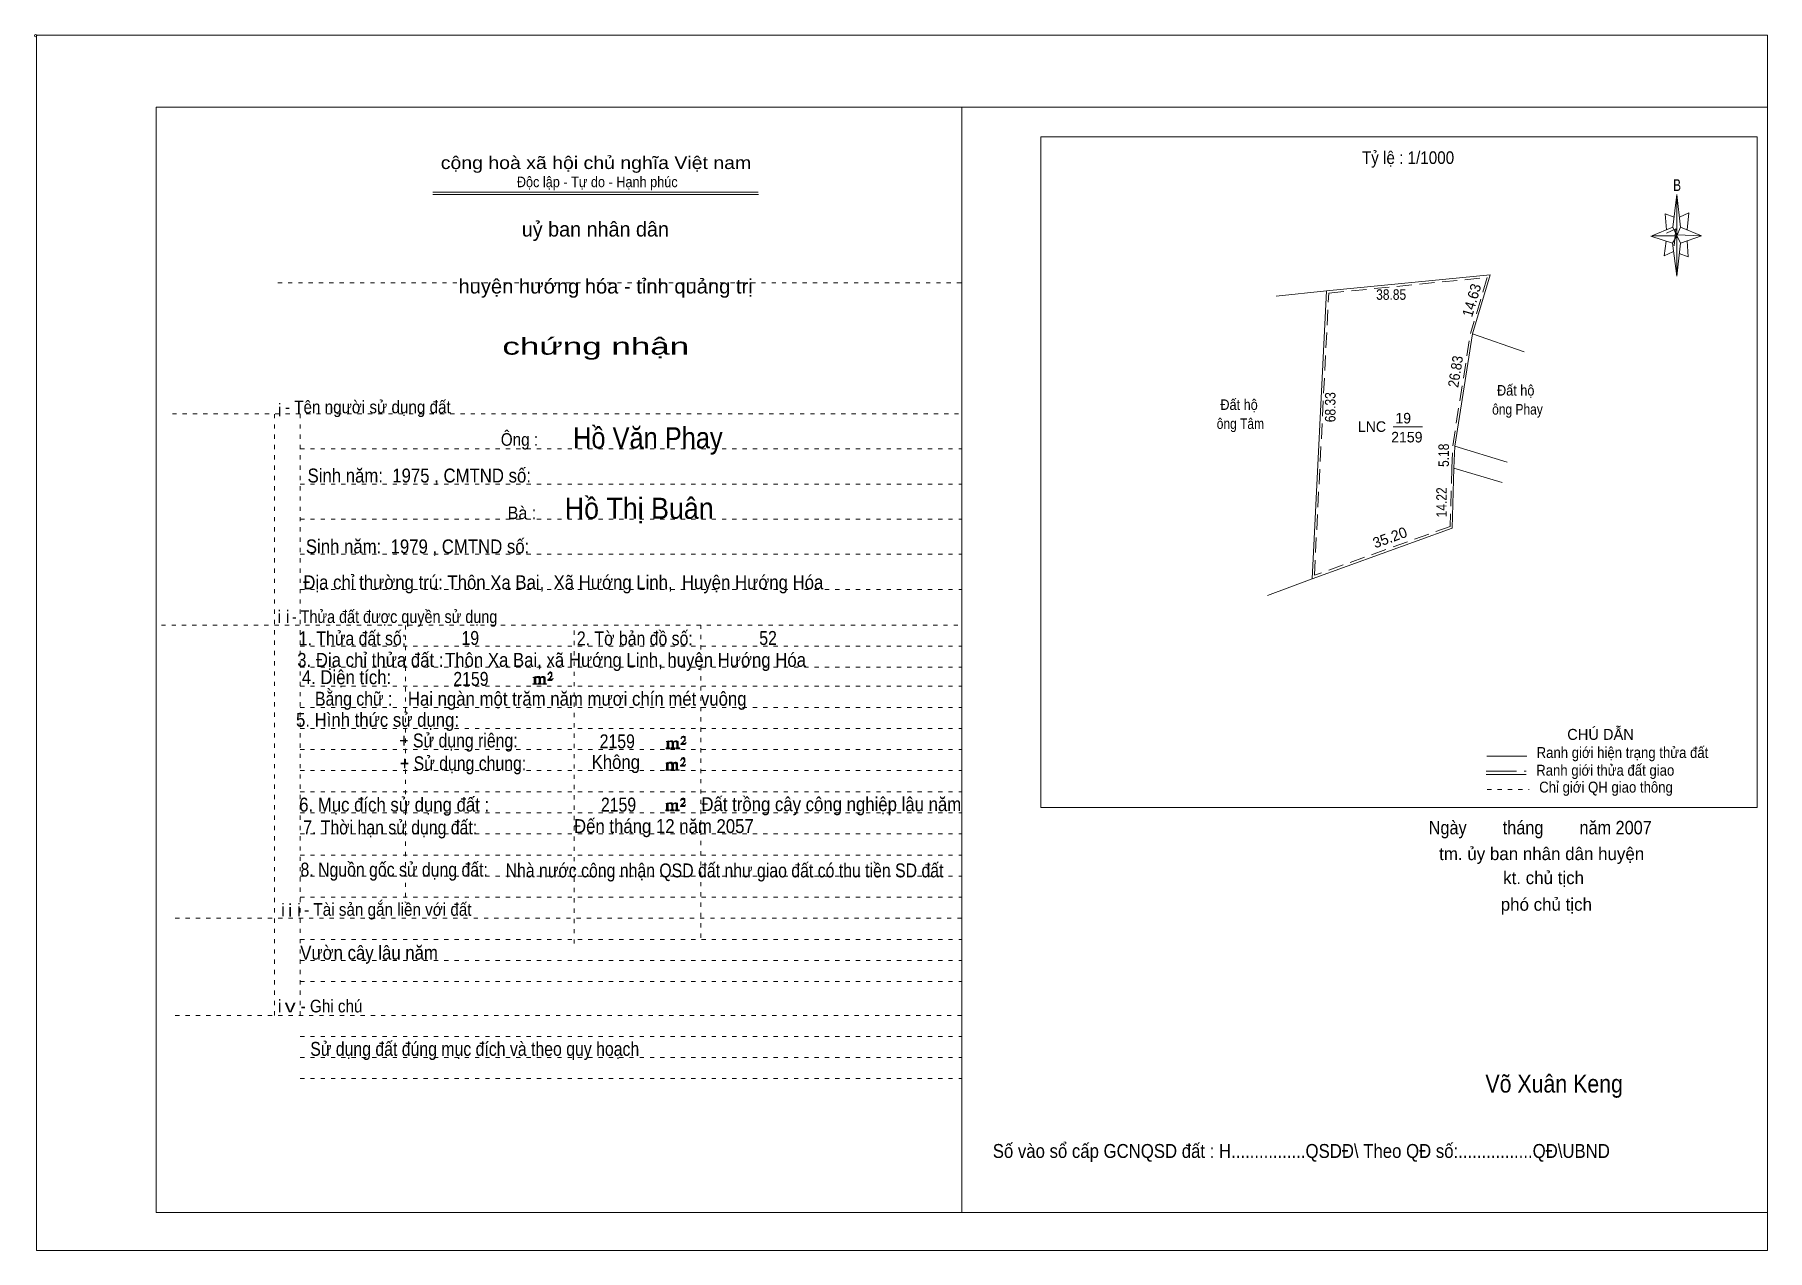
# Model space of a CAD drawing. Header units: centimetres. Extents: x -1.6 to 39.5, y -3.3 to 25.5.
import ezdxf
from ezdxf.enums import TextEntityAlignment as Align

# ---------------------------------------------------------------- set-up
doc = ezdxf.new("R2010")
doc.units = ezdxf.units.CM
doc.header["$LTSCALE"] = 0.12
for name, pattern in [('DOTTED', [1.5, 0.3, -1.2]), ('LONG_DASHED', [7.5, 6, -1.5]), ('MEDIUM_DASHED', [4.5, 3, -1.5])]:
    doc.linetypes.add(name, pattern=pattern)
for name, color, linetype, lineweight in [('1', 7, 'DOTTED', 13), ('10', 7, 'Continuous', 13), ('4', 7, 'Continuous', 13), ('5', 7, 'Continuous', 13), ('50', 7, 'Continuous', 13)]:
    doc.layers.add(name, color=color, linetype=linetype, lineweight=lineweight)

msp = doc.modelspace()

# ---------------------------------------------------------------- hatches: boundary and pattern name
at = {"layer": '50'}
for points in [[(10.27, 10.13), (10.27, 10.12), (10.27, 10.11), (10.25, 10.11), (10.24, 10.11), (10.24, 10.1), (10.33, 10.1), (10.33, 10.11), (10.32, 10.11), (10.31, 10.11), (10.31, 10.12), (10.31, 10.13), (10.31, 10.24), (10.31, 10.25), (10.32, 10.26), (10.34, 10.26), (10.35, 10.26), (10.36, 10.26), (10.37, 10.25), (10.39, 10.22), (10.39, 10.13), (10.37, 10.12), (10.37, 10.11), (10.36, 10.11), (10.35, 10.11), (10.35, 10.1), (10.44, 10.1), (10.44, 10.11), (10.43, 10.11), (10.42, 10.11), (10.42, 10.12), (10.42, 10.13), (10.42, 10.24), (10.44, 10.26), (10.45, 10.26), (10.46, 10.26), (10.49, 10.26), (10.49, 10.25), (10.5, 10.24), (10.5, 10.22), (10.5, 10.13), (10.5, 10.12), (10.49, 10.11), (10.49, 10.11), (10.47, 10.11), (10.47, 10.1), (10.56, 10.1), (10.56, 10.11), (10.55, 10.11), (10.54, 10.11), (10.53, 10.12), (10.53, 10.13), (10.53, 10.2), (10.53, 10.25), (10.53, 10.26), (10.52, 10.27), (10.5, 10.28), (10.47, 10.28), (10.46, 10.28), (10.44, 10.27), (10.41, 10.25), (10.41, 10.26), (10.4, 10.28), (10.39, 10.28), (10.37, 10.28), (10.35, 10.28), (10.34, 10.28), (10.32, 10.26), (10.31, 10.26), (10.31, 10.25), (10.31, 10.25), (10.31, 10.26), (10.31, 10.28), (10.24, 10.26), (10.24, 10.26), (10.25, 10.26), (10.27, 10.25), (10.27, 10.24), (10.27, 10.23)], [(10.69, 10.19), (10.72, 10.24), (10.72, 10.24), (10.71, 10.22), (10.69, 10.22), (10.68, 10.22), (10.63, 10.22), (10.66, 10.26), (10.67, 10.27), (10.69, 10.28), (10.69, 10.3), (10.69, 10.32), (10.69, 10.34), (10.69, 10.35), (10.69, 10.37), (10.68, 10.38), (10.67, 10.38), (10.66, 10.39), (10.65, 10.39), (10.63, 10.38), (10.63, 10.38), (10.62, 10.37), (10.61, 10.35), (10.59, 10.33), (10.61, 10.33), (10.61, 10.35), (10.62, 10.35), (10.63, 10.36), (10.65, 10.36), (10.66, 10.36), (10.67, 10.35), (10.68, 10.35), (10.68, 10.32), (10.68, 10.3), (10.66, 10.28), (10.66, 10.26), (10.65, 10.25), (10.59, 10.2), (10.59, 10.19)], [(13.42, 8.61), (13.42, 8.6), (13.42, 8.59), (13.41, 8.59), (13.4, 8.59), (13.4, 8.57), (13.48, 8.57), (13.48, 8.59), (13.47, 8.59), (13.46, 8.59), (13.46, 8.6), (13.46, 8.61), (13.46, 8.72), (13.46, 8.73), (13.47, 8.74), (13.5, 8.74), (13.51, 8.74), (13.52, 8.74), (13.53, 8.73), (13.54, 8.69), (13.54, 8.61), (13.53, 8.6), (13.53, 8.59), (13.52, 8.59), (13.51, 8.59), (13.51, 8.57), (13.6, 8.57), (13.6, 8.59), (13.58, 8.59), (13.57, 8.59), (13.57, 8.6), (13.57, 8.61), (13.57, 8.72), (13.6, 8.74), (13.61, 8.74), (13.62, 8.74), (13.64, 8.74), (13.64, 8.73), (13.65, 8.72), (13.65, 8.69), (13.65, 8.61), (13.65, 8.6), (13.64, 8.59), (13.64, 8.59), (13.63, 8.59), (13.63, 8.57), (13.72, 8.57), (13.72, 8.59), (13.7, 8.59), (13.69, 8.59), (13.68, 8.6), (13.68, 8.61), (13.68, 8.68), (13.68, 8.73), (13.68, 8.74), (13.67, 8.75), (13.65, 8.76), (13.63, 8.76), (13.62, 8.76), (13.6, 8.75), (13.56, 8.73), (13.56, 8.74), (13.55, 8.76), (13.54, 8.76), (13.53, 8.76), (13.51, 8.76), (13.5, 8.76), (13.47, 8.74), (13.46, 8.74), (13.46, 8.73), (13.46, 8.73), (13.46, 8.74), (13.46, 8.76), (13.4, 8.74), (13.4, 8.74), (13.41, 8.74), (13.42, 8.73), (13.42, 8.72), (13.42, 8.71)], [(13.85, 8.67), (13.87, 8.72), (13.87, 8.72), (13.86, 8.69), (13.85, 8.69), (13.84, 8.69), (13.78, 8.69), (13.82, 8.74), (13.83, 8.75), (13.85, 8.76), (13.85, 8.78), (13.85, 8.79), (13.85, 8.82), (13.85, 8.83), (13.85, 8.85), (13.84, 8.86), (13.83, 8.86), (13.82, 8.87), (13.8, 8.87), (13.78, 8.86), (13.78, 8.86), (13.77, 8.85), (13.76, 8.83), (13.75, 8.81), (13.76, 8.81), (13.76, 8.83), (13.77, 8.83), (13.78, 8.84), (13.8, 8.84), (13.82, 8.84), (13.83, 8.83), (13.84, 8.83), (13.84, 8.79), (13.84, 8.78), (13.82, 8.76), (13.82, 8.74), (13.8, 8.73), (13.75, 8.68), (13.75, 8.67)], [(13.41, 8.09), (13.41, 8.08), (13.41, 8.07), (13.4, 8.07), (13.39, 8.07), (13.39, 8.06), (13.48, 8.06), (13.48, 8.07), (13.47, 8.07), (13.45, 8.07), (13.45, 8.08), (13.45, 8.09), (13.45, 8.2), (13.45, 8.21), (13.47, 8.23), (13.49, 8.23), (13.5, 8.23), (13.51, 8.23), (13.52, 8.21), (13.53, 8.18), (13.53, 8.09), (13.52, 8.08), (13.52, 8.07), (13.51, 8.07), (13.5, 8.07), (13.5, 8.06), (13.59, 8.06), (13.59, 8.07), (13.58, 8.07), (13.57, 8.07), (13.57, 8.08), (13.57, 8.09), (13.57, 8.2), (13.59, 8.23), (13.6, 8.23), (13.61, 8.23), (13.63, 8.23), (13.63, 8.21), (13.64, 8.2), (13.64, 8.18), (13.64, 8.09), (13.64, 8.08), (13.63, 8.07), (13.63, 8.07), (13.62, 8.07), (13.62, 8.06), (13.71, 8.06), (13.71, 8.07), (13.7, 8.07), (13.69, 8.07), (13.67, 8.08), (13.67, 8.09), (13.67, 8.17), (13.67, 8.21), (13.67, 8.23), (13.66, 8.24), (13.64, 8.25), (13.62, 8.25), (13.61, 8.25), (13.59, 8.24), (13.55, 8.21), (13.55, 8.23), (13.54, 8.25), (13.53, 8.25), (13.52, 8.25), (13.5, 8.25), (13.49, 8.25), (13.47, 8.23), (13.45, 8.23), (13.45, 8.21), (13.45, 8.21), (13.45, 8.23), (13.45, 8.25), (13.39, 8.23), (13.39, 8.23), (13.4, 8.23), (13.41, 8.21), (13.41, 8.2), (13.41, 8.19)], [(13.84, 8.16), (13.86, 8.2), (13.86, 8.2), (13.85, 8.18), (13.84, 8.18), (13.83, 8.18), (13.77, 8.18), (13.81, 8.23), (13.82, 8.24), (13.84, 8.25), (13.84, 8.27), (13.84, 8.28), (13.84, 8.3), (13.84, 8.31), (13.84, 8.34), (13.83, 8.35), (13.82, 8.35), (13.81, 8.36), (13.8, 8.36), (13.77, 8.35), (13.77, 8.35), (13.76, 8.34), (13.75, 8.31), (13.74, 8.29), (13.75, 8.29), (13.75, 8.31), (13.76, 8.31), (13.77, 8.33), (13.8, 8.33), (13.81, 8.33), (13.82, 8.31), (13.83, 8.31), (13.83, 8.28), (13.83, 8.27), (13.81, 8.25), (13.81, 8.23), (13.8, 8.21), (13.74, 8.17), (13.74, 8.16)], [(13.84, 7.2), (13.86, 7.25), (13.86, 7.25), (13.85, 7.22), (13.84, 7.22), (13.83, 7.22), (13.77, 7.22), (13.81, 7.27), (13.82, 7.28), (13.84, 7.29), (13.84, 7.31), (13.84, 7.32), (13.84, 7.35), (13.84, 7.36), (13.84, 7.38), (13.83, 7.39), (13.82, 7.39), (13.81, 7.4), (13.79, 7.4), (13.77, 7.39), (13.77, 7.39), (13.76, 7.38), (13.75, 7.36), (13.74, 7.34), (13.75, 7.34), (13.75, 7.36), (13.76, 7.36), (13.77, 7.37), (13.79, 7.37), (13.81, 7.37), (13.82, 7.36), (13.83, 7.36), (13.83, 7.32), (13.83, 7.31), (13.81, 7.29), (13.81, 7.27), (13.79, 7.26), (13.74, 7.21), (13.74, 7.2)], [(13.41, 7.14), (13.41, 7.13), (13.41, 7.12), (13.4, 7.12), (13.39, 7.12), (13.39, 7.1), (13.47, 7.1), (13.47, 7.12), (13.46, 7.12), (13.45, 7.12), (13.45, 7.13), (13.45, 7.14), (13.45, 7.25), (13.45, 7.26), (13.46, 7.27), (13.49, 7.27), (13.5, 7.27), (13.51, 7.27), (13.52, 7.26), (13.53, 7.22), (13.53, 7.14), (13.52, 7.13), (13.52, 7.12), (13.51, 7.12), (13.5, 7.12), (13.5, 7.1), (13.59, 7.1), (13.59, 7.12), (13.57, 7.12), (13.56, 7.12), (13.56, 7.13), (13.56, 7.14), (13.56, 7.25), (13.59, 7.27), (13.6, 7.27), (13.61, 7.27), (13.63, 7.27), (13.63, 7.26), (13.64, 7.25), (13.64, 7.22), (13.64, 7.14), (13.64, 7.13), (13.63, 7.12), (13.63, 7.12), (13.62, 7.12), (13.62, 7.1), (13.71, 7.1), (13.71, 7.12), (13.69, 7.12), (13.68, 7.12), (13.67, 7.13), (13.67, 7.14), (13.67, 7.21), (13.67, 7.26), (13.67, 7.27), (13.66, 7.28), (13.64, 7.29), (13.62, 7.29), (13.61, 7.29), (13.59, 7.28), (13.55, 7.26), (13.55, 7.27), (13.54, 7.29), (13.53, 7.29), (13.52, 7.29), (13.5, 7.29), (13.49, 7.29), (13.46, 7.27), (13.45, 7.27), (13.45, 7.26), (13.45, 7.26), (13.45, 7.27), (13.45, 7.29), (13.39, 7.27), (13.39, 7.27), (13.4, 7.27), (13.41, 7.26), (13.41, 7.25), (13.41, 7.24)]]:
    msp.add_hatch(color=256, dxfattribs=at).paths.add_polyline_path(points)

# ---------------------------------------------------------------- linework, layer by layer
at = {"layer": '1', "linetype": 'Continuous'}
for p, q in [((1.31, -2.42), (1.31, 23.78)), ((1.31, 23.78), (39.51, 23.78)), ((20.41, -2.42), (20.41, 23.78)), ((39.51, -2.42), (39.51, 23.78)), ((7.87, 21.76), (15.58, 21.76)), ((7.87, 21.71), (15.59, 21.71)), ((37.26, 20.55), (36.75, 20.72)), ((1.31, -2.42), (39.51, -2.42))]:
    msp.add_line(p, q, dxfattribs=at)
at = {"layer": '1'}
for p, q in [((4.19, 19.61), (20.41, 19.61)), ((1.69, 16.51), (20.41, 16.51)), ((4.11, 2.25), (4.11, 16.51)), ((4.72, 2.25), (4.72, 16.51)), ((4.72, 15.68), (20.41, 15.68)), ((4.72, 14.84), (20.41, 14.84)), ((4.72, 14.01), (20.41, 14.01)), ((4.72, 13.18), (20.41, 13.18)), ((4.72, 12.34), (20.41, 12.34)), ((1.43, 11.5), (20.41, 11.5)), ((7.22, 5.05), (7.22, 11.5)), ((11.22, 3.95), (11.22, 11.5)), ((14.22, 4.09), (14.22, 11.5)), ((4.72, 11), (20.41, 11)), ((4.72, 10.5), (20.41, 10.5)), ((4.72, 10.05), (20.41, 10.05)), ((4.72, 9.55), (20.41, 9.55)), ((4.72, 9.05), (20.41, 9.05)), ((4.72, 8.55), (20.41, 8.55)), ((4.72, 8.05), (20.41, 8.05)), ((4.72, 7.55), (20.41, 7.55)), ((4.72, 7.05), (20.41, 7.05)), ((4.72, 6.55), (20.41, 6.55)), ((4.72, 6.05), (20.41, 6.05)), ((4.72, 5.55), (20.41, 5.55)), ((4.72, 5.05), (20.41, 5.05)), ((1.76, 4.55), (20.41, 4.55)), ((4.72, 4.05), (20.41, 4.05)), ((4.72, 3.55), (20.41, 3.55)), ((4.72, 3.05), (20.41, 3.05)), ((1.76, 2.25), (20.41, 2.25)), ((4.72, 1.75), (20.41, 1.75)), ((4.72, 1.25), (20.41, 1.25)), ((4.72, 0.75), (20.41, 0.75))]:
    msp.add_line(p, q, dxfattribs=at)
at = {"layer": '1', "linetype": 'Continuous'}
msp.add_lwpolyline([(-1.53, -3.32), (39.51, -3.32), (39.51, 25.48), (-1.53, 25.48)], close=True, dxfattribs=at)
msp.add_lwpolyline([(37.27, 20.35), (37.06, 20.25), (37.11, 20.6)], dxfattribs=at)
at = {"layer": '10'}
for p, q in [((27.86, 19.3), (29.06, 19.42)), ((28.72, 12.6), (29.06, 19.42)), ((32.1, 15.74), (32.52, 18.4)), ((32.52, 18.4), (33.74, 17.98)), ((30.64, 16.2), (31.33, 16.2)), ((32.08, 15.22), (32.1, 15.74)), ((33.34, 15.36), (32.1, 15.74)), ((33.22, 14.88), (32.08, 15.22)), ((28.72, 12.6), (27.66, 12.2))]:
    msp.add_line(p, q, dxfattribs=at)
at = {"layer": '10', "linetype": 'MEDIUM_DASHED'}
for p, q in [((28.77, 12.68), (29.11, 19.37)), ((32.05, 15.75), (32.47, 18.41)), ((32.03, 15.22), (32.05, 15.74))]:
    msp.add_line(p, q, dxfattribs=at)
at = {"layer": '10'}
for points in [[(29.06, 19.42), (32.94, 19.8), (32.52, 18.4)], [(32.08, 15.22), (32.04, 13.8), (28.72, 12.6)]]:
    msp.add_lwpolyline(points, dxfattribs=at)
at = {"layer": '10', "linetype": 'MEDIUM_DASHED'}
for points in [[(29.11, 19.37), (32.87, 19.74), (32.47, 18.41)], [(32.03, 15.22), (31.99, 13.84), (28.77, 12.68)]]:
    msp.add_lwpolyline(points, dxfattribs=at)
at = {"layer": '4'}
for p, q in [((32.86, 8.39), (33.81, 8.39)), ((32.84, 7.96), (33.79, 7.96))]:
    msp.add_line(p, q, dxfattribs=at)
at = {"layer": '4', "linetype": 'LONG_DASHED'}
msp.add_line((32.84, 8.04), (33.79, 8.04), dxfattribs=at)
at = {"layer": '4', "linetype": 'DOTTED'}
msp.add_line((32.87, 7.6), (33.86, 7.6), dxfattribs=at)
at = {"layer": '4'}
msp.add_lwpolyline([(22.28, 23.07), (39.27, 23.07), (39.27, 7.18), (22.28, 7.18)], close=True, dxfattribs=at)
msp.add_circle((-1.55, 25.47), 0.025, dxfattribs=at)
at = {"layer": '5'}
for p, q in [((37.27, 20.93), (37.36, 21.71)), ((37.45, 20.55), (37.36, 19.77)), ((37.45, 20.93), (37.95, 20.73)), ((37.61, 20.61), (37.63, 20.23)), ((37.63, 20.23), (37.42, 20.31))]:
    msp.add_line(p, q, dxfattribs=at)
for points in [[(37.36, 21.71), (37.45, 20.93), (37.36, 20.73)], [(37.36, 20.73), (36.77, 20.73), (37.27, 20.93), (37.45, 20.55), (37.95, 20.73), (37.36, 20.75)], [(37.36, 20.73), (37.36, 19.77), (37.26, 20.55)]]:
    msp.add_lwpolyline(points, close=True, dxfattribs=at)
for points in [[(37.3, 21.17), (37.09, 21.25), (37.12, 20.87)], [(37.43, 21.17), (37.65, 21.27), (37.61, 20.87)], [(37.36, 20.73), (37.27, 20.93), (36.77, 20.73)], [(37.12, 20.79), (37.34, 20.89), (37.3, 20.49)], [(37.36, 20.73), (37.45, 20.55), (37.95, 20.73)]]:
    msp.add_lwpolyline(points, dxfattribs=at)
at = {"layer": '50'}
for points in [[(10.27, 10.13), (10.27, 10.12), (10.27, 10.11), (10.25, 10.11), (10.24, 10.11), (10.24, 10.1), (10.33, 10.1), (10.33, 10.11), (10.32, 10.11), (10.31, 10.11), (10.31, 10.12), (10.31, 10.13), (10.31, 10.24), (10.31, 10.25), (10.32, 10.26), (10.34, 10.26), (10.35, 10.26), (10.36, 10.26), (10.37, 10.25), (10.39, 10.22), (10.39, 10.13), (10.37, 10.12), (10.37, 10.11), (10.36, 10.11), (10.35, 10.11), (10.35, 10.1), (10.44, 10.1), (10.44, 10.11), (10.43, 10.11), (10.42, 10.11), (10.42, 10.12), (10.42, 10.13), (10.42, 10.24), (10.44, 10.26), (10.45, 10.26), (10.46, 10.26), (10.49, 10.26), (10.49, 10.25), (10.5, 10.24), (10.5, 10.22), (10.5, 10.13), (10.5, 10.12), (10.49, 10.11), (10.49, 10.11), (10.47, 10.11), (10.47, 10.1), (10.56, 10.1), (10.56, 10.11), (10.55, 10.11), (10.54, 10.11), (10.53, 10.12), (10.53, 10.13), (10.53, 10.2), (10.53, 10.25), (10.53, 10.26), (10.52, 10.27), (10.5, 10.28), (10.47, 10.28), (10.46, 10.28), (10.44, 10.27), (10.41, 10.25), (10.41, 10.26), (10.4, 10.28), (10.39, 10.28), (10.37, 10.28), (10.35, 10.28), (10.34, 10.28), (10.32, 10.26), (10.31, 10.26), (10.31, 10.25), (10.31, 10.25), (10.31, 10.26), (10.31, 10.28), (10.24, 10.26), (10.24, 10.26), (10.25, 10.26), (10.27, 10.25), (10.27, 10.24), (10.27, 10.23)], [(10.69, 10.19), (10.72, 10.24), (10.72, 10.24), (10.71, 10.22), (10.69, 10.22), (10.68, 10.22), (10.63, 10.22), (10.66, 10.26), (10.67, 10.27), (10.69, 10.28), (10.69, 10.3), (10.69, 10.32), (10.69, 10.34), (10.69, 10.35), (10.69, 10.37), (10.68, 10.38), (10.67, 10.38), (10.66, 10.39), (10.65, 10.39), (10.63, 10.38), (10.63, 10.38), (10.62, 10.37), (10.61, 10.35), (10.59, 10.33), (10.61, 10.33), (10.61, 10.35), (10.62, 10.35), (10.63, 10.36), (10.65, 10.36), (10.66, 10.36), (10.67, 10.35), (10.68, 10.35), (10.68, 10.32), (10.68, 10.3), (10.66, 10.28), (10.66, 10.26), (10.65, 10.25), (10.59, 10.2), (10.59, 10.19)], [(13.42, 8.61), (13.42, 8.6), (13.42, 8.59), (13.41, 8.59), (13.4, 8.59), (13.4, 8.57), (13.48, 8.57), (13.48, 8.59), (13.47, 8.59), (13.46, 8.59), (13.46, 8.6), (13.46, 8.61), (13.46, 8.72), (13.46, 8.73), (13.47, 8.74), (13.5, 8.74), (13.51, 8.74), (13.52, 8.74), (13.53, 8.73), (13.54, 8.69), (13.54, 8.61), (13.53, 8.6), (13.53, 8.59), (13.52, 8.59), (13.51, 8.59), (13.51, 8.57), (13.6, 8.57), (13.6, 8.59), (13.58, 8.59), (13.57, 8.59), (13.57, 8.6), (13.57, 8.61), (13.57, 8.72), (13.6, 8.74), (13.61, 8.74), (13.62, 8.74), (13.64, 8.74), (13.64, 8.73), (13.65, 8.72), (13.65, 8.69), (13.65, 8.61), (13.65, 8.6), (13.64, 8.59), (13.64, 8.59), (13.63, 8.59), (13.63, 8.57), (13.72, 8.57), (13.72, 8.59), (13.7, 8.59), (13.69, 8.59), (13.68, 8.6), (13.68, 8.61), (13.68, 8.68), (13.68, 8.73), (13.68, 8.74), (13.67, 8.75), (13.65, 8.76), (13.63, 8.76), (13.62, 8.76), (13.6, 8.75), (13.56, 8.73), (13.56, 8.74), (13.55, 8.76), (13.54, 8.76), (13.53, 8.76), (13.51, 8.76), (13.5, 8.76), (13.47, 8.74), (13.46, 8.74), (13.46, 8.73), (13.46, 8.73), (13.46, 8.74), (13.46, 8.76), (13.4, 8.74), (13.4, 8.74), (13.41, 8.74), (13.42, 8.73), (13.42, 8.72), (13.42, 8.71)], [(13.85, 8.67), (13.87, 8.72), (13.87, 8.72), (13.86, 8.69), (13.85, 8.69), (13.84, 8.69), (13.78, 8.69), (13.82, 8.74), (13.83, 8.75), (13.85, 8.76), (13.85, 8.78), (13.85, 8.79), (13.85, 8.82), (13.85, 8.83), (13.85, 8.85), (13.84, 8.86), (13.83, 8.86), (13.82, 8.87), (13.8, 8.87), (13.78, 8.86), (13.78, 8.86), (13.77, 8.85), (13.76, 8.83), (13.75, 8.81), (13.76, 8.81), (13.76, 8.83), (13.77, 8.83), (13.78, 8.84), (13.8, 8.84), (13.82, 8.84), (13.83, 8.83), (13.84, 8.83), (13.84, 8.79), (13.84, 8.78), (13.82, 8.76), (13.82, 8.74), (13.8, 8.73), (13.75, 8.68), (13.75, 8.67)], [(13.41, 8.09), (13.41, 8.08), (13.41, 8.07), (13.4, 8.07), (13.39, 8.07), (13.39, 8.06), (13.48, 8.06), (13.48, 8.07), (13.47, 8.07), (13.45, 8.07), (13.45, 8.08), (13.45, 8.09), (13.45, 8.2), (13.45, 8.21), (13.47, 8.23), (13.49, 8.23), (13.5, 8.23), (13.51, 8.23), (13.52, 8.21), (13.53, 8.18), (13.53, 8.09), (13.52, 8.08), (13.52, 8.07), (13.51, 8.07), (13.5, 8.07), (13.5, 8.06), (13.59, 8.06), (13.59, 8.07), (13.58, 8.07), (13.57, 8.07), (13.57, 8.08), (13.57, 8.09), (13.57, 8.2), (13.59, 8.23), (13.6, 8.23), (13.61, 8.23), (13.63, 8.23), (13.63, 8.21), (13.64, 8.2), (13.64, 8.18), (13.64, 8.09), (13.64, 8.08), (13.63, 8.07), (13.63, 8.07), (13.62, 8.07), (13.62, 8.06), (13.71, 8.06), (13.71, 8.07), (13.7, 8.07), (13.69, 8.07), (13.67, 8.08), (13.67, 8.09), (13.67, 8.17), (13.67, 8.21), (13.67, 8.23), (13.66, 8.24), (13.64, 8.25), (13.62, 8.25), (13.61, 8.25), (13.59, 8.24), (13.55, 8.21), (13.55, 8.23), (13.54, 8.25), (13.53, 8.25), (13.52, 8.25), (13.5, 8.25), (13.49, 8.25), (13.47, 8.23), (13.45, 8.23), (13.45, 8.21), (13.45, 8.21), (13.45, 8.23), (13.45, 8.25), (13.39, 8.23), (13.39, 8.23), (13.4, 8.23), (13.41, 8.21), (13.41, 8.2), (13.41, 8.19)], [(13.84, 8.16), (13.86, 8.2), (13.86, 8.2), (13.85, 8.18), (13.84, 8.18), (13.83, 8.18), (13.77, 8.18), (13.81, 8.23), (13.82, 8.24), (13.84, 8.25), (13.84, 8.27), (13.84, 8.28), (13.84, 8.3), (13.84, 8.31), (13.84, 8.34), (13.83, 8.35), (13.82, 8.35), (13.81, 8.36), (13.8, 8.36), (13.77, 8.35), (13.77, 8.35), (13.76, 8.34), (13.75, 8.31), (13.74, 8.29), (13.75, 8.29), (13.75, 8.31), (13.76, 8.31), (13.77, 8.33), (13.8, 8.33), (13.81, 8.33), (13.82, 8.31), (13.83, 8.31), (13.83, 8.28), (13.83, 8.27), (13.81, 8.25), (13.81, 8.23), (13.8, 8.21), (13.74, 8.17), (13.74, 8.16)], [(13.84, 7.2), (13.86, 7.25), (13.86, 7.25), (13.85, 7.22), (13.84, 7.22), (13.83, 7.22), (13.77, 7.22), (13.81, 7.27), (13.82, 7.28), (13.84, 7.29), (13.84, 7.31), (13.84, 7.32), (13.84, 7.35), (13.84, 7.36), (13.84, 7.38), (13.83, 7.39), (13.82, 7.39), (13.81, 7.4), (13.79, 7.4), (13.77, 7.39), (13.77, 7.39), (13.76, 7.38), (13.75, 7.36), (13.74, 7.34), (13.75, 7.34), (13.75, 7.36), (13.76, 7.36), (13.77, 7.37), (13.79, 7.37), (13.81, 7.37), (13.82, 7.36), (13.83, 7.36), (13.83, 7.32), (13.83, 7.31), (13.81, 7.29), (13.81, 7.27), (13.79, 7.26), (13.74, 7.21), (13.74, 7.2)], [(13.41, 7.14), (13.41, 7.13), (13.41, 7.12), (13.4, 7.12), (13.39, 7.12), (13.39, 7.1), (13.47, 7.1), (13.47, 7.12), (13.46, 7.12), (13.45, 7.12), (13.45, 7.13), (13.45, 7.14), (13.45, 7.25), (13.45, 7.26), (13.46, 7.27), (13.49, 7.27), (13.5, 7.27), (13.51, 7.27), (13.52, 7.26), (13.53, 7.22), (13.53, 7.14), (13.52, 7.13), (13.52, 7.12), (13.51, 7.12), (13.5, 7.12), (13.5, 7.1), (13.59, 7.1), (13.59, 7.12), (13.57, 7.12), (13.56, 7.12), (13.56, 7.13), (13.56, 7.14), (13.56, 7.25), (13.59, 7.27), (13.6, 7.27), (13.61, 7.27), (13.63, 7.27), (13.63, 7.26), (13.64, 7.25), (13.64, 7.22), (13.64, 7.14), (13.64, 7.13), (13.63, 7.12), (13.63, 7.12), (13.62, 7.12), (13.62, 7.1), (13.71, 7.1), (13.71, 7.12), (13.69, 7.12), (13.68, 7.12), (13.67, 7.13), (13.67, 7.14), (13.67, 7.21), (13.67, 7.26), (13.67, 7.27), (13.66, 7.28), (13.64, 7.29), (13.62, 7.29), (13.61, 7.29), (13.59, 7.28), (13.55, 7.26), (13.55, 7.27), (13.54, 7.29), (13.53, 7.29), (13.52, 7.29), (13.5, 7.29), (13.49, 7.29), (13.46, 7.27), (13.45, 7.27), (13.45, 7.26), (13.45, 7.26), (13.45, 7.27), (13.45, 7.29), (13.39, 7.27), (13.39, 7.27), (13.4, 7.27), (13.41, 7.26), (13.41, 7.25), (13.41, 7.24)]]:
    msp.add_lwpolyline(points, close=True, dxfattribs=at)

# ---------------------------------------------------------------- texts
at = {"layer": '1'}
for s, height, width, p in [('cộng hoà xã hội chủ nghĩa Việt nam', 0.3, 1.15, (11.735, 22.31)), ('Độc lập - Tự do - Hạnh phúc', 0.25, 0.9, (11.765, 21.88)), ('chứng nhận', 0.4, 1.55, (11.73, 17.91)), ('- Tên người sử dụng đất', 0.3, 0.9, (6.325, 16.52)), ('- Thửa đất được quyền sử dụng', 0.3, 0.85, (6.96, 11.55)), ('- Tài sản gắn liền với đất ', 0.3, 0.9, (6.85, 4.61)), ('v', 0.3, 1.3, (4.485, 2.32)), ('- Ghi chú', 0.3, 0.9, (5.465, 2.32))]:
    msp.add_text(s, height=height, dxfattribs=dict(at, width=width)).set_placement(p, align=Align.CENTER)
for s, height, p in [('uỷ ban nhân dân', 0.35, (11.72, 20.71)), ('i', 0.3, (4.235, 16.45)), ('i', 0.3, (4.225, 11.55)), ('i', 0.3, (4.425, 11.55)), ('i', 0.3, (4.315, 4.6)), ('i', 0.3, (4.485, 4.59)), ('i', 0.3, (4.695, 4.6)), ('i', 0.3, (4.235, 2.32))]:
    msp.add_text(s, height=height, dxfattribs=at).set_placement(p, align=Align.CENTER)
at = {"layer": '10'}
for s, height, width, p in [('Tỷ lệ : 1/1000', 0.3, 0.9, (30.99, 22.43)), ('38.85', 0.25, 0.85, (30.59, 19.21)), ('Đất hộ ', 0.25, 0.9, (27.025, 16.6)), ('Đất hộ ', 0.25, 0.9, (33.585, 16.94)), ('ông Phay', 0.25, 0.85, (33.585, 16.49)), ('Hồ Văn Phay', 0.5, 0.9, (12.965, 15.69)), ('ông Tâm', 0.25, 0.85, (27.015, 16.15)), ('Hồ Thị Buân', 0.5, 0.95, (12.76, 14.02)), ('Võ Xuân Keng', 0.42, 0.9, (34.455, 0.42))]:
    msp.add_text(s, height=height, dxfattribs=dict(at, width=width)).set_placement(p, align=Align.CENTER)
for s, rotation, width, p in [('14.63', 73.807, 0.95, (32.619, 19.165)), ('26.83', 80.927, 0.9, (32.239, 17.49)), ('68.33', 90, 0.85, (29.27, 16.665)), ('5.18', 90, 0.85, (31.96, 15.525)), ('14.22', 90, 0.85, (31.91, 14.41))]:
    msp.add_text(s, height=0.25, rotation=rotation, dxfattribs=dict(at, width=width)).set_placement(p, align=Align.CENTER)
for s, p in [('19', (30.69, 16.28)), ('2159', (30.59, 15.83))]:
    msp.add_text(s, height=0.25, dxfattribs=at).set_placement(p)
msp.add_text('LNC', height=0.25, dxfattribs=at).set_placement((30.47, 16.08), align=Align.RIGHT)
msp.add_text('35.20', height=0.25, rotation=19.984, dxfattribs=at).set_placement((30.602, 13.459), align=Align.CENTER)
at = {"layer": '4'}
msp.add_text('CHÚ DẪN', height=0.2591, dxfattribs=at).set_placement((35.555, 8.78), align=Align.CENTER)
at = {"layer": '4', "width": 0.9}
for s, p in [('Ranh giới hiện trạng thửa đất', (36.075, 8.35)), ('Ranh giới thửa đất giao ', (35.71, 7.93)), ('Chỉ giới QH giao thông', (35.685, 7.53))]:
    msp.add_text(s, height=0.2591, dxfattribs=at).set_placement(p, align=Align.CENTER)
at = {"layer": '5', "width": 0.75}
msp.add_text('B', height=0.276, dxfattribs=at).set_placement((37.37, 21.79), align=Align.CENTER)
at = {"layer": '50'}
for s, height, width, p in [('  huyện hướng hóa - tỉnh quảng trị', 0.34, 1.05, (11.83, 19.36)), ('Ông :', 0.3, 0.9, (9.92, 15.75)), ('Sinh năm:  1975 , CMTND số:  ', 0.33, 0.9, (7.655, 14.88)), ('Bà :', 0.3, 0.95, (9.98, 14.01)), ('Sinh năm:  1979 , CMTND số:  ', 0.33, 0.9, (7.615, 13.2)), ('Địa chỉ thường trú: Thôn Xa Bai,  Xã Hướng Linh,  Huyện Hướng Hóa', 0.33, 0.9, (10.96, 12.35)), ('1. Thửa đất số:  ', 0.33, 0.85, (6.065, 11.02)), ('19', 0.33, 0.85, (8.755, 11.03)), ('2. Tờ bản đồ số:  ', 0.33, 0.85, (12.76, 11.02)), ('52', 0.33, 0.85, (15.815, 11.03)), ('3. Địa chỉ thửa đất : ', 0.33, 0.9, (6.44, 10.51)), ('Thôn Xa Bai, xã Hướng Linh, huyện Hướng Hóa', 0.33, 0.9, (12.435, 10.51)), ('4. Diện tích: ', 0.33, 0.9, (5.875, 10.1)), ('2159', 0.33, 0.85, (8.77, 10.06)), ('Bằng chữ :', 0.33, 0.85, (5.99, 9.59)), ('Hai ngàn một trăm năm mươi chín mét vuông', 0.33, 0.9, (11.29, 9.59)), ('5. Hình thức sử dụng:', 0.33, 0.9, (6.555, 9.09)), ('+ Sử dụng riêng:', 0.33, 0.85, (8.475, 8.6)), ('2159', 0.33, 0.85, (12.24, 8.58)), ('+ Sử dụng chung:', 0.33, 0.85, (8.585, 8.06)), ('Không', 0.33, 0.9, (12.205, 8.09)), ('6. Mục đích sử dụng đất :', 0.33, 0.9, (6.95, 7.08)), ('2159', 0.33, 0.85, (12.27, 7.08)), ('Đất trồng cây công nghiệp lâu năm', 0.33, 0.9, (17.315, 7.09)), ('7. Thời hạn sử dụng đất:', 0.33, 0.85, (6.855, 6.54)), ('Đến tháng 12 năm 2057', 0.33, 0.9, (13.345, 6.57)), ('Ngày        tháng        năm 2007', 0.32, 0.9, (34.125, 6.54)), ('8. Nguồn gốc sử dụng đất:', 0.33, 0.85, (6.95, 5.54)), ('Nhà nước công nhận QSD đất như giao đất có thu tiền SD đất ', 0.33, 0.85, (14.835, 5.52)), ('Vườn cây lâu năm', 0.33, 0.9, (6.355, 3.57)), ('Sử dụng đất đúng mục đích và theo quy hoạch', 0.33, 0.85, (8.86, 1.29)), ('Số vào sổ cấp GCNQSD đất : H................QSDĐ\\ Theo QĐ số:................QĐ\\UBND', 0.33, 0.9, (28.46, -1.13))]:
    msp.add_text(s, height=height, dxfattribs=dict(at, width=width)).set_placement(p, align=Align.CENTER)
for s, p in [('tm. ủy ban nhân dân huyện ', (34.215, 5.93)), ('kt. chủ tịch', (34.205, 5.36)), ('phó chủ tịch', (34.27, 4.73))]:
    msp.add_text(s, height=0.3, dxfattribs=at).set_placement(p, align=Align.CENTER)

doc.saveas('drawing.dxf')
